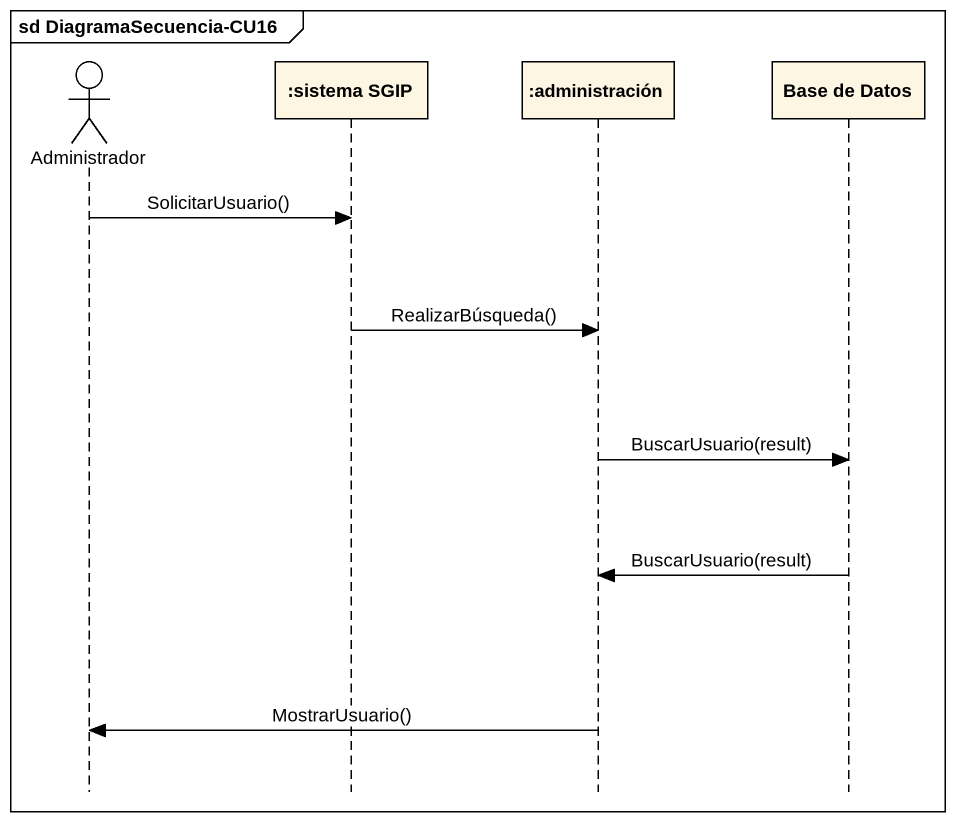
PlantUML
@startuml
mainframe sd DiagramaSecuencia-CU16
hide footbox
actor Administrador
participant ":sistema SGIP" as sistema_SGIP
participant ":administración" as administración
participant "Base de Datos" as Base_de_Datos

Administrador -> sistema_SGIP : SolicitarUsuario()
sistema_SGIP -> administración : RealizarBúsqueda()
administración -> Base_de_Datos : BuscarUsuario(result)
Base_de_Datos -> administración : BuscarUsuario(result)
administración -> Administrador : MostrarUsuario()
@enduml
